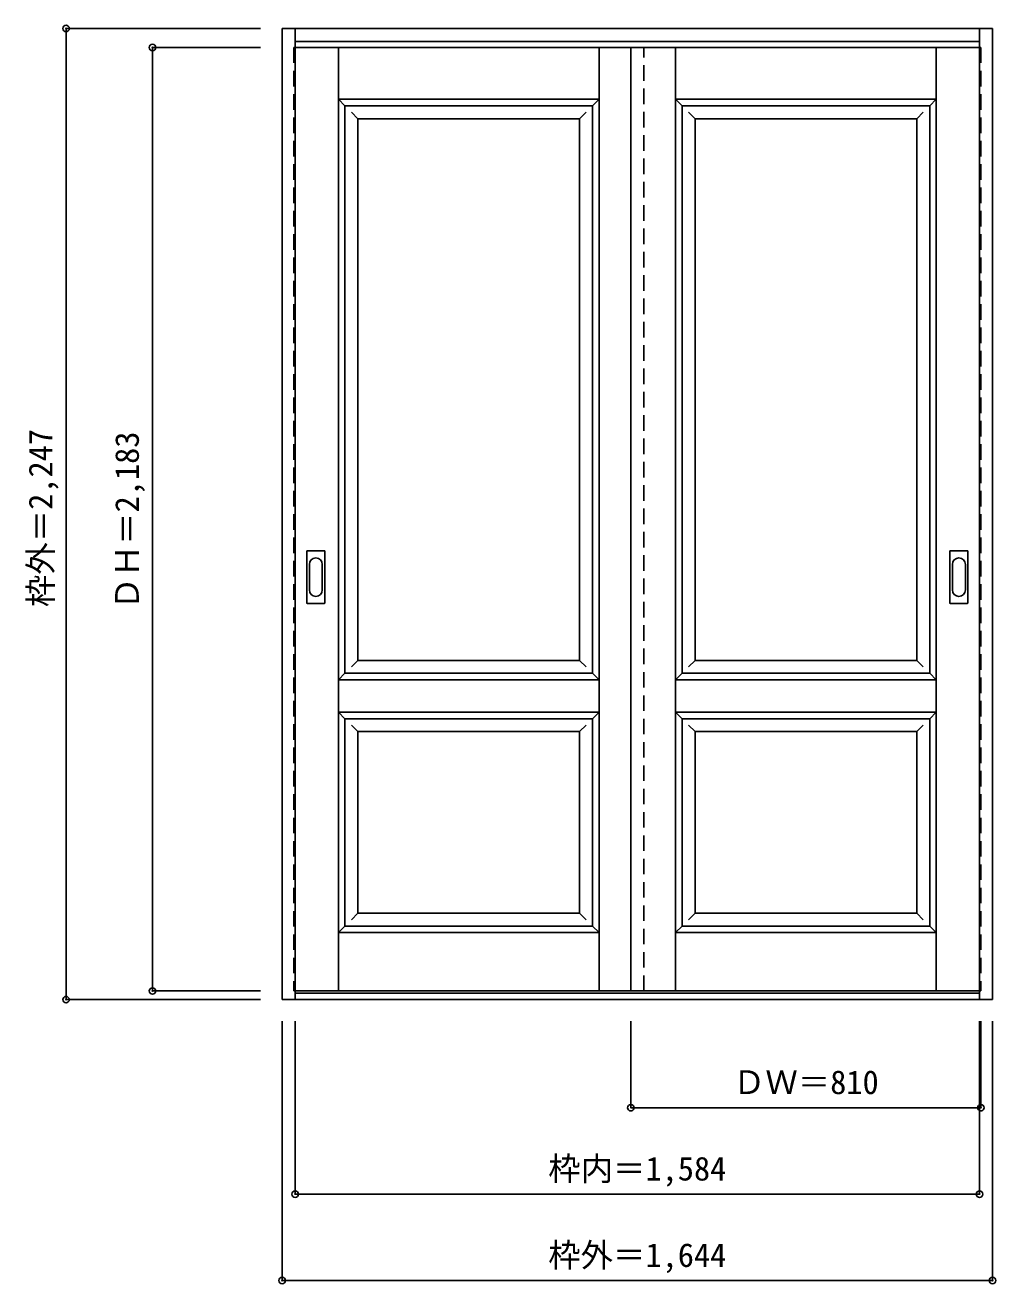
# Model space of a CAD drawing. Units: millimetres, scale not verified. Extents: x -1349 to 897, y -1459 to 1453.
import ezdxf
from ezdxf.enums import TextEntityAlignment as Align

# ---------------------------------------------------------------- set-up
doc = ezdxf.new("R2010")
doc.units = ezdxf.units.MM
doc.header["$LTSCALE"] = 30
doc.header["$PDMODE"] = 32
doc.header["$PDSIZE"] = 15
doc.linetypes.add('DASHED1', pattern=[1.8, 1.2, -0.6])
doc.layers.add('0-0', color=7, linetype='Continuous')
doc.layers.add('0-1_寸法', color=7, linetype='Continuous')
doc.styles.add('ＭＳ ゴシック', font='')
doc.styles.get('ＭＳ ゴシック').set_extended_font_data('MS Gothic')

msp = doc.modelspace()

# ---------------------------------------------------------------- linework, layer by layer
at = {"layer": '0-0', "color": 3}
for p, q in [((-754.87, -801.01), (-754.87, 1445.99)), ((-754.87, 1445.99), (889.13, 1445.99)), ((-724.87, -801.01), (-724.87, 1445.99)), ((859.13, -780.47), (859.13, 1445.99)), ((889.13, -801.01), (889.13, 1445.99)), ((-724.87, 1415.99), (859.13, 1415.99)), ((859.13, 1401.99), (-724.87, 1401.99)), ((52.13, -781.01), (52.13, 1401.99)), ((-609.37, 1266.99), (-36.37, 1266.99)), ((-609.37, -46.01), (-609.37, 1266.99)), ((-36.37, -46.01), (-36.37, 1266.99)), ((170.63, 1266.99), (743.63, 1266.99)), ((170.63, -46.01), (170.63, 1266.99)), ((743.63, -46.01), (743.63, 1266.99)), ((-697.87, 116.99), (-697.87, 235.99)), ((-657.37, 237.49), (-696.37, 237.49)), ((-655.87, 116.99), (-655.87, 235.99)), ((790.13, 116.99), (790.13, 235.99)), ((830.63, 237.49), (791.63, 237.49)), ((832.13, 116.99), (832.13, 235.99)), ((-696.37, 115.49), (-657.37, 115.49)), ((791.63, 115.49), (830.63, 115.49)), ((-609.37, -46.01), (-36.37, -46.01)), ((170.63, -46.01), (743.63, -46.01)), ((-609.37, -631.01), (-609.37, -151.01)), ((-609.37, -151.01), (-36.37, -151.01)), ((-36.37, -631.01), (-36.37, -151.01)), ((170.63, -631.01), (170.63, -151.01)), ((170.63, -151.01), (743.63, -151.01)), ((743.63, -631.01), (743.63, -151.01)), ((-609.37, -631.01), (-36.37, -631.01)), ((170.63, -631.01), (743.63, -631.01)), ((-724.87, -781.01), (859.13, -781.01)), ((859.13, -786.01), (-724.87, -786.01)), ((889.13, -801.01), (-754.87, -801.01))]:
    msp.add_line(p, q, dxfattribs=at)
at = {"layer": '0-0', "color": 4, "linetype": 'DASHED1'}
for p, q in [((-727.87, 1401.99), (-727.87, -781.01)), ((-724.87, 1401.99), (-727.87, 1401.99)), ((82.13, -781.01), (82.13, 1401.99)), ((859.13, 1401.99), (862.13, 1401.99)), ((862.13, 1401.99), (862.13, -781.01)), ((-727.87, -781.01), (-724.87, -781.01)), ((862.13, -781.01), (859.13, -781.01))]:
    msp.add_line(p, q, dxfattribs=at)
at = {"layer": '0-0'}
for p, q in [((-624.37, -781.01), (-624.37, 1401.99)), ((-21.37, -781.01), (-21.37, 1401.99)), ((155.63, -781.01), (155.63, 1401.99)), ((758.63, -781.01), (758.63, 1401.99)), ((-624.37, 1281.99), (-21.37, 1281.99)), ((-624.37, 1281.99), (-609.37, 1266.99)), ((-21.37, 1281.99), (-36.37, 1266.99)), ((155.63, 1281.99), (758.63, 1281.99)), ((155.63, 1281.99), (170.63, 1266.99)), ((758.63, 1281.99), (743.63, 1266.99)), ((-594.37, 1251.99), (-579.37, 1236.99)), ((-579.37, 1236.99), (-66.37, 1236.99)), ((-579.37, -16.01), (-579.37, 1236.99)), ((-51.37, 1251.99), (-66.37, 1236.99)), ((-66.37, -16.01), (-66.37, 1236.99)), ((185.63, 1251.99), (200.63, 1236.99)), ((200.63, 1236.99), (713.63, 1236.99)), ((200.63, -16.01), (200.63, 1236.99)), ((728.63, 1251.99), (713.63, 1236.99)), ((713.63, -16.01), (713.63, 1236.99)), ((-691.87, 206.09), (-691.87, 146.89)), ((-661.87, 146.89), (-661.87, 206.09)), ((796.13, 206.09), (796.13, 146.89)), ((826.13, 146.89), (826.13, 206.09)), ((-579.37, -16.01), (-594.37, -31.01)), ((200.63, -16.01), (185.63, -31.01)), ((-609.37, -46.01), (-624.37, -61.01)), ((-36.37, -46.01), (-21.37, -61.01)), ((170.63, -46.01), (155.63, -61.01)), ((743.63, -46.01), (758.63, -61.01)), ((-624.37, -61.01), (-21.37, -61.01)), ((155.63, -61.01), (758.63, -61.01)), ((-624.37, -136.01), (-21.37, -136.01)), ((-624.37, -136.01), (-609.37, -151.01)), ((-21.37, -136.01), (-36.37, -151.01)), ((155.63, -136.01), (758.63, -136.01)), ((155.63, -136.01), (170.63, -151.01)), ((758.63, -136.01), (743.63, -151.01)), ((-594.37, -166.01), (-579.37, -181.01)), ((-51.37, -166.01), (-66.37, -181.01)), ((185.63, -166.01), (200.63, -181.01)), ((728.63, -166.01), (713.63, -181.01)), ((-579.37, -181.01), (-66.37, -181.01)), ((-579.37, -601.01), (-579.37, -181.01)), ((-66.37, -601.01), (-66.37, -181.01)), ((200.63, -181.01), (713.63, -181.01)), ((200.63, -601.01), (200.63, -181.01)), ((713.63, -601.01), (713.63, -181.01)), ((-579.37, -601.01), (-594.37, -616.01)), ((200.63, -601.01), (185.63, -616.01)), ((-609.37, -631.01), (-624.37, -646.01)), ((-36.37, -631.01), (-21.37, -646.01)), ((170.63, -631.01), (155.63, -646.01)), ((743.63, -631.01), (758.63, -646.01)), ((-624.37, -646.01), (-21.37, -646.01)), ((155.63, -646.01), (758.63, -646.01))]:
    msp.add_line(p, q, dxfattribs=at)
for points in [[(-579.37, -16.01), (-66.37, -16.01), (-51.37, -31.01)], [(200.63, -16.01), (713.63, -16.01), (728.63, -31.01)], [(-579.37, -601.01), (-66.37, -601.01), (-51.37, -616.01)], [(200.63, -601.01), (713.63, -601.01), (728.63, -616.01)]]:
    msp.add_lwpolyline(points, dxfattribs=at)
at = {"layer": '0-0', "color": 3}
msp.add_lwpolyline([(859.13, -801.01), (859.13, -780.81), (859.13, -780.47)], dxfattribs=at)
for centre, start, end in [((-696.37, 235.99), 90, 180), ((-657.37, 235.99), 0, 90), ((791.63, 235.99), 90, 180), ((830.63, 235.99), 0, 90), ((-696.37, 116.99), 180, 270), ((-657.37, 116.99), 270, 0), ((791.63, 116.99), 180, 270), ((830.63, 116.99), 270, 0)]:
    msp.add_arc(centre, 1.5, start, end, dxfattribs=at)
at = {"layer": '0-0'}
for centre, start, end in [((-676.87, 206.09), 0, 180), ((811.13, 206.09), 0, 180), ((-676.87, 146.89), 180, 0), ((811.13, 146.89), 180, 0)]:
    msp.add_arc(centre, 15, start, end, dxfattribs=at)
at = {"layer": '0-1_寸法', "color": 4}
for p, q in [((-1254.87, 1445.99), (-1254.87, -801.01)), ((-1254.87, 1445.99), (-804.87, 1445.99)), ((-1054.87, 1401.99), (-804.87, 1401.99)), ((-1054.87, 1401.99), (-1054.87, -781.01)), ((-1054.87, -781.01), (-804.87, -781.01)), ((-1254.87, -801.01), (-804.87, -801.01)), ((-754.87, -1451.01), (-754.87, -851.01)), ((-724.87, -1251.01), (-724.87, -851.01)), ((52.13, -1051.01), (52.13, -851.01)), ((862.13, -1051.01), (862.13, -851.01)), ((52.13, -1051.01), (862.13, -1051.01))]:
    msp.add_line(p, q, dxfattribs=at)
for points in [[(-754.87, -1451.01), (889.13, -1451.01), (889.13, -851.01)], [(-724.87, -1251.01), (859.13, -1251.01), (859.13, -851.01)]]:
    msp.add_lwpolyline(points, dxfattribs=at)
at = {"layer": '0-1_寸法'}
for p in [(-1254.87, 1445.99), (-1054.87, 1401.99), (-1054.87, -781.01), (-1254.87, -801.01), (52.13, -1051.01), (862.13, -1051.01), (-724.87, -1251.01), (859.13, -1251.01), (-754.87, -1451.01), (889.13, -1451.01)]:
    msp.add_point(p, dxfattribs=at)

# ---------------------------------------------------------------- texts
at = {"layer": '0-1_寸法', "style": 'ＭＳ ゴシック'}
for s, p in [('枠外＝2,247', (-1269.87, 107.24)), ('ＤＨ＝2,183', (-1069.87, 101.24))]:
    msp.add_text(s, height=54.99, rotation=90, dxfattribs=at).set_placement(p, align=Align.BOTTOM_LEFT)
for s, p in [('ＤＷ＝810', (288.38, -1036.01)), ('枠内＝1,584', (-139.12, -1236.01)), ('枠外＝1,644', (-139.12, -1436.01))]:
    msp.add_text(s, height=54.99, dxfattribs=at).set_placement(p, align=Align.BOTTOM_LEFT)

doc.saveas('drawing.dxf')
